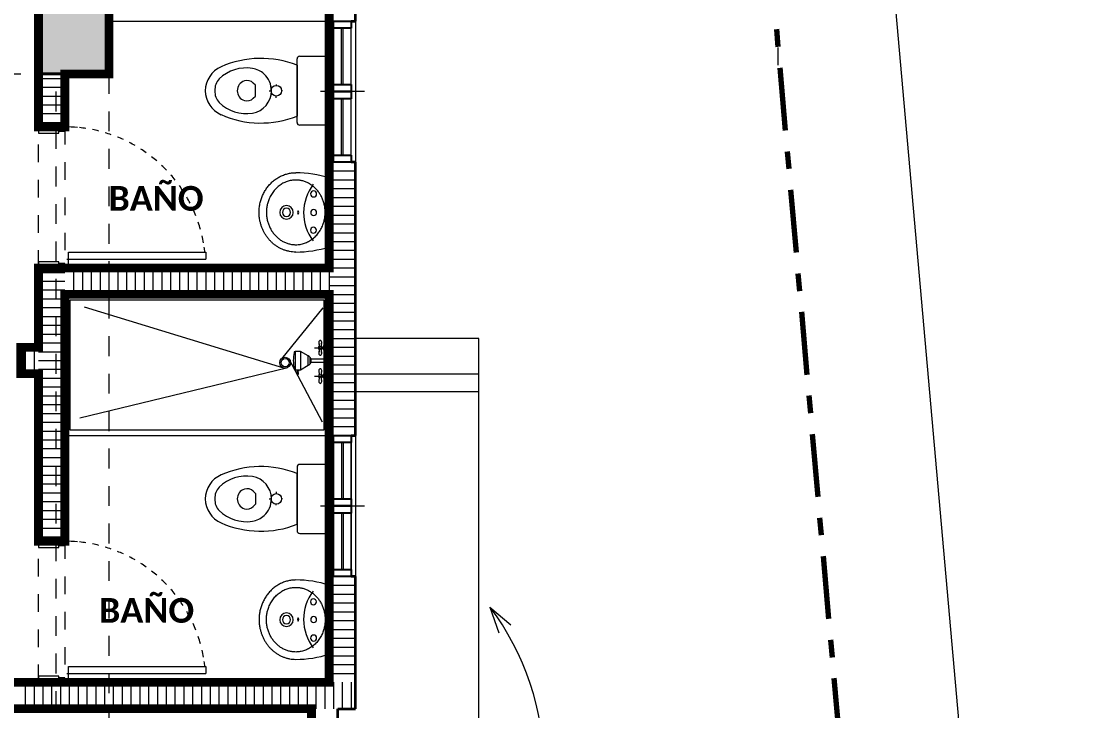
# Model space of a CAD drawing. Header units: metres. Extents: x -144 to 1000, y -717 to 29.
# Drawn here: x 659.56 to 665.53, y -564.03 to -560.11 of the extents above; entities that cross this region are included whole.
import ezdxf

# ---------------------------------------------------------------- set-up
doc = ezdxf.new("R2010")
doc.units = ezdxf.units.M
for name, pattern in [('Basculante', [0.11625, 0.075, -0.04125]), ('basculante modificado', [0.18, 0.1125, -0.0675]), ('Dash Dot 3_16_', [0.595313, 0.357187, -0.119063, 0, -0.119063]), ('Trazo', [0.45, 0.225, -0.225])]:
    doc.linetypes.add(name, pattern=pattern)
doc.layers.get('0').update_dxf_attribs({"color": 1})
doc.layers.add('00-MEDICION', color=30, linetype='Continuous')
for name, color, linetype, lineweight in [('A-ANNO-DIMS', 1, 'Continuous', 9), ('A-DETL', 1, 'Continuous', 9), ('A-DETL-GENF', 1, 'Continuous', 9), ('A-DOOR', 1, 'Continuous', 9), ('A-DOOR-FRAM', 1, 'Continuous', 9), ('A-DOOR-HDLN', 1, 'Trazo', 20), ('A-GLAZ', 1, 'Continuous', 9), ('A-WALL', 4, 'Continuous', 9), ('G-ANNO-TEXT', 2, 'Continuous', 9), ('P-SANR-FIXT', 1, 'Continuous', 9), ('S-COLS', 7, 'Continuous', 9)]:
    doc.layers.add(name, color=color, linetype=linetype, lineweight=lineweight)
doc.layers.add('A-WALL-PATT', color=7, linetype='Continuous', lineweight=35, true_color=0x9c9c9c)
doc.styles.add('Calibri_B', font='calibrib.ttf', dxfattribs={"height": 0.165})

# ---------------------------------------------------------------- blocks, each defined once
blk = doc.blocks.new('A')
at = {"layer": 'S-COLS', "true_color": 0x5b5b5b}
h = blk.add_hatch(color=251, dxfattribs=at)
h.paths.add_polyline_path([(659.0008, -507.3486), (659.0008, -506.4486), (658.5008, -506.4486), (658.5008, -507.3486), (658.91, -507.3486)])
h.paths.add_polyline_path([(640.762, -507.3486), (641.201, -507.3486), (641.201, -506.4486), (640.701, -506.4486), (640.701, -507.3486), (640.7571, -507.3486)])
h.paths.add_polyline_path([(648.401, -507.3485), (648.901, -507.3485), (648.901, -506.4485), (648.401, -506.4485), (648.401, -507.2508)])
h.paths.add_polyline_path([(648.401, -499.6485), (648.901, -499.6485), (648.901, -498.7485), (648.401, -498.7485), (648.401, -499.4985)])
h.paths.add_polyline_path([(644.6008, -499.6485), (646.601, -499.6485), (646.6006, -499.1486), (644.9008, -499.1486), (644.9008, -496.9986), (646.6011, -496.9986), (646.6006, -496.4986), (644.6008, -496.4986), (644.6008, -499.5013)])
h.paths.add_polyline_path([(641.201, -499.6485), (641.201, -498.9486), (640.701, -498.9486), (640.701, -499.6485), (640.9884, -499.6485)])
h.paths.add_polyline_path([(655.2011, -499.6485), (655.2011, -496.4985), (654.7011, -496.4985), (654.7011, -499.6485), (655.112, -499.6485)])
h.paths.add_polyline_path([(659.0011, -499.6485), (659.0011, -498.9486), (658.6011, -498.9486), (658.6011, -499.6485)])
h.paths.add_polyline_path([(648.4011, -497.3986), (648.9011, -497.3986), (648.9011, -496.4986), (648.4011, -496.4986), (648.4011, -496.5279)])
h.paths.add_polyline_path([(641.2008, -497.1986), (641.2008, -496.4975), (640.7008, -496.4986), (640.7008, -497.1986), (640.9884, -497.1986)])
h.paths.add_polyline_path([(659.0011, -497.1986), (659.0011, -496.4975), (658.6011, -496.4975), (658.6011, -497.1986), (658.8767, -497.1986)])
h.paths.add_polyline_path([(658.501, -488.4986), (659.001, -488.4986), (659.001, -487.5986), (658.501, -487.5986), (658.501, -487.7238)])
h.paths.add_polyline_path([(648.476, -488.4986), (648.901, -488.4986), (648.901, -487.5986), (648.401, -487.5986), (648.401, -488.4986)])
h.paths.add_polyline_path([(641.801, -487.8986), (641.801, -487.3986), (640.901, -487.3986), (640.901, -487.8986), (641.6261, -487.8986)])
at = {"layer": 'A-ANNO-DIMS', "color": 5, "true_color": 0x0000ff}
blk.add_line((662.0778, -483.6228), (664.4782, -510.6966), dxfattribs=at)
at = {"layer": 'A-DETL', "color": 7, "linetype": 'Dash Dot 3_16_', "lineweight": 70}
blk.add_line((661.3961, -483.6833), (663.7965, -510.7571), dxfattribs=at)
at = {"layer": 'A-DETL', "color": 253, "true_color": 0xb6b6b6}
blk.add_line((662.7983, -499.4985), (662.7983, -499.5985), dxfattribs=at)
at = {"layer": 'A-DETL', "color": 7, "linetype": 'basculante modificado'}
for p, q in [((655.201, -499.6485), (658.6011, -499.6485)), ((658.7008, -506.4485), (658.7008, -499.6485)), ((659.0008, -499.6485), (659.0008, -506.4485))]:
    blk.add_line(p, q, dxfattribs=at)
at = {"layer": 'A-DETL-GENF', "lineweight": 25}
for p, q in [((660.276, -499.3886), (660.276, -499.3486)), ((660.276, -499.3486), (660.376, -499.3486)), ((660.376, -499.3486), (660.376, -499.3886)), ((660.376, -499.3886), (660.276, -499.3886)), ((660.276, -499.7486), (660.276, -499.7086)), ((660.276, -499.7086), (660.376, -499.7086)), ((660.376, -499.7086), (660.376, -499.7486)), ((660.376, -499.7486), (660.276, -499.7486)), ((660.276, -499.7886), (660.276, -499.7486)), ((660.276, -499.7486), (660.376, -499.7486)), ((660.376, -499.7486), (660.376, -499.7886)), ((660.376, -499.7886), (660.276, -499.7886)), ((660.276, -500.1486), (660.276, -500.1086)), ((660.276, -500.1086), (660.376, -500.1086)), ((660.376, -500.1086), (660.376, -500.1486)), ((660.376, -500.1486), (660.276, -500.1486)), ((660.276, -501.6986), (660.376, -501.6986)), ((660.276, -501.7386), (660.276, -501.6986)), ((660.376, -501.7386), (660.276, -501.7386)), ((660.376, -501.6986), (660.376, -501.7386)), ((660.276, -502.0586), (660.376, -502.0586)), ((660.276, -502.0986), (660.276, -502.0586)), ((660.276, -502.0986), (660.376, -502.0986)), ((660.276, -502.1386), (660.276, -502.0986)), ((660.376, -502.0986), (660.276, -502.0986)), ((660.376, -502.0586), (660.376, -502.0986)), ((660.376, -502.0986), (660.376, -502.1386)), ((660.376, -502.1386), (660.276, -502.1386)), ((660.276, -502.4586), (660.376, -502.4586)), ((660.276, -502.4986), (660.276, -502.4586)), ((660.376, -502.4586), (660.376, -502.4986)), ((660.376, -502.4986), (660.276, -502.4986))]:
    blk.add_line(p, q, dxfattribs=at)
at = {"layer": 'A-DETL-GENF'}
for p, q in [((660.276, -499.7086), (660.276, -499.3886)), ((660.321, -499.7086), (660.321, -499.3886)), ((660.331, -499.7086), (660.331, -499.3886)), ((660.376, -499.7086), (660.376, -499.3886)), ((660.276, -500.1086), (660.276, -499.7886)), ((660.321, -500.1086), (660.321, -499.7886)), ((660.331, -500.1086), (660.331, -499.7886)), ((660.376, -500.1086), (660.376, -499.7886)), ((660.276, -501.7386), (660.276, -502.0586)), ((660.321, -501.7386), (660.321, -502.0586)), ((660.331, -501.7386), (660.331, -502.0586)), ((660.376, -501.7386), (660.376, -502.0586)), ((660.276, -502.1386), (660.276, -502.4586)), ((660.321, -502.1386), (660.321, -502.4586)), ((660.331, -502.1386), (660.331, -502.4586)), ((660.376, -502.1386), (660.376, -502.4586))]:
    blk.add_line(p, q, dxfattribs=at)
at = {"layer": 'A-DETL-GENF', "linetype": 'Basculante'}
for p, q in [((658.601, -500.7486), (658.601, -499.9486)), ((658.601, -499.9486), (658.751, -499.9486)), ((658.751, -499.9486), (658.751, -500.7486)), ((658.751, -500.7486), (658.601, -500.7486)), ((658.601, -503.0986), (658.601, -502.2986)), ((658.601, -502.2986), (658.751, -502.2986)), ((658.751, -502.2986), (658.751, -503.0986)), ((658.751, -503.0986), (658.601, -503.0986))]:
    blk.add_line(p, q, dxfattribs=at)
at = {"layer": 'A-DOOR', "lineweight": 15}
for p, q in [((658.771, -500.6586), (659.551, -500.6586)), ((658.771, -500.7336), (658.771, -500.6586)), ((659.551, -500.6586), (659.551, -500.6986)), ((658.761, -500.6986), (659.551, -500.6986)), ((658.761, -500.7336), (658.771, -500.7336)), ((658.761, -500.7486), (658.761, -500.7336)), ((658.761, -503.0486), (659.551, -503.0486)), ((658.771, -503.0086), (659.551, -503.0086)), ((658.771, -503.0836), (658.771, -503.0086)), ((659.551, -503.0086), (659.551, -503.0486)), ((658.761, -503.0836), (658.771, -503.0836)), ((658.761, -503.0986), (658.761, -503.0836))]:
    blk.add_line(p, q, dxfattribs=at)
at = {"layer": 'A-DOOR'}
for p, q in [((658.751, -500.7486), (658.601, -500.7486)), ((658.751, -503.0986), (658.601, -503.0986))]:
    blk.add_line(p, q, dxfattribs=at)
for centre, start, end in [((658.751, -500.7486), 84.86021, 90), ((658.751, -500.7486), 81.40092, 84.05706), ((658.751, -500.7486), 76.09186, 78.74617), ((658.751, -500.7486), 70.78086, 73.43707), ((658.751, -500.7486), 65.46046, 68.1223), ((658.751, -500.7486), 60.12331, 62.79443), ((658.751, -500.7486), 54.7622, 57.44619), ((658.751, -500.7486), 49.37018, 52.07048), ((658.751, -500.7486), 43.94059, 46.66048), ((658.751, -500.7486), 38.46716, 41.20973), ((658.751, -500.7486), 32.94407, 35.71217), ((658.751, -500.7486), 27.36602, 30.16222), ((658.751, -500.7486), 21.72829, 24.55488), ((658.751, -500.7486), 15.83157, 18.88574), ((658.751, -500.7486), 10.25822, 13.15108), ((658.751, -500.7486), 10.25822, 13.15108), ((658.751, -500.7486), 6.45945, 8.44999), ((658.751, -503.0986), 84.86021, 90), ((658.751, -503.0986), 81.40092, 84.05706), ((658.751, -503.0986), 76.09186, 78.74617), ((658.751, -503.0986), 70.78086, 73.43707), ((658.751, -503.0986), 65.46046, 68.1223), ((658.751, -503.0986), 60.12331, 62.79443), ((658.751, -503.0986), 54.7622, 57.44619), ((658.751, -503.0986), 49.37018, 52.07048), ((658.751, -503.0986), 43.94059, 46.66048), ((658.751, -503.0986), 38.46716, 41.20973), ((658.751, -503.0986), 32.94407, 35.71217), ((658.751, -503.0986), 27.36602, 30.16222), ((658.751, -503.0986), 21.72829, 24.55488), ((658.751, -503.0986), 15.83157, 18.88574), ((658.751, -503.0986), 10.25822, 13.15108), ((658.751, -503.0986), 10.25822, 13.15108), ((658.751, -503.0986), 6.45945, 8.44999)]:
    blk.add_arc(centre, 0.8, start, end, dxfattribs=at)
at = {"layer": 'A-DOOR-FRAM'}
for p, q in [((658.601, -499.9486), (658.601, -499.9836)), ((658.751, -499.9736), (658.751, -499.9486)), ((658.601, -499.9836), (658.716, -499.9836)), ((658.716, -499.9836), (658.716, -499.9736)), ((658.716, -499.9736), (658.751, -499.9736)), ((658.601, -500.7136), (658.601, -500.7486)), ((658.716, -500.7136), (658.601, -500.7136)), ((658.716, -500.7236), (658.716, -500.7136)), ((658.751, -500.7236), (658.716, -500.7236)), ((658.751, -500.7486), (658.751, -500.7236)), ((658.601, -502.2986), (658.601, -502.3336)), ((658.601, -502.3336), (658.716, -502.3336)), ((658.716, -502.3336), (658.716, -502.3236)), ((658.716, -502.3236), (658.751, -502.3236)), ((658.751, -502.3236), (658.751, -502.2986)), ((658.601, -503.0636), (658.601, -503.0986)), ((658.716, -503.0636), (658.601, -503.0636)), ((658.716, -503.0736), (658.716, -503.0636)), ((658.751, -503.0736), (658.716, -503.0736)), ((658.751, -503.0986), (658.751, -503.0736))]:
    blk.add_line(p, q, dxfattribs=at)
at = {"layer": 'A-DOOR-HDLN'}
for p, q in [((658.601, -499.9486), (658.751, -499.9486)), ((658.601, -502.2986), (658.751, -502.2986))]:
    blk.add_line(p, q, dxfattribs=at)
at = {"layer": 'A-GLAZ'}
for p, q in [((660.276, -499.3486), (660.376, -499.3486)), ((660.276, -499.3486), (660.276, -499.7486)), ((660.376, -499.7486), (660.376, -499.3486)), ((660.451, -499.7486), (660.201, -499.7486)), ((660.276, -499.7486), (660.376, -499.7486)), ((660.276, -499.7486), (660.376, -499.7486)), ((660.276, -499.7486), (660.276, -500.1486)), ((660.376, -500.1486), (660.376, -499.7486)), ((660.276, -500.1486), (660.376, -500.1486)), ((660.376, -501.6986), (660.276, -501.6986)), ((660.276, -501.6986), (660.276, -502.0986)), ((660.376, -502.0986), (660.376, -501.6986)), ((660.201, -502.0986), (660.451, -502.0986)), ((660.376, -502.0986), (660.276, -502.0986)), ((660.276, -502.0986), (660.276, -502.4986)), ((660.376, -502.0986), (660.276, -502.0986)), ((660.376, -502.4986), (660.376, -502.0986)), ((660.376, -502.4986), (660.276, -502.4986))]:
    blk.add_line(p, q, dxfattribs=at)
at = {"layer": 'A-WALL', "lineweight": 35}
for p, q in [((660.401, -499.3486), (660.401, -498.3986)), ((660.251, -498.5486), (660.251, -499.3486)), ((660.251, -499.3486), (660.276, -499.3486)), ((660.376, -499.3486), (660.401, -499.3486)), ((658.601, -499.6485), (658.601, -499.9486)), ((658.751, -499.6485), (658.601, -499.6485)), ((658.751, -499.9486), (658.751, -499.6485)), ((658.601, -499.9486), (658.751, -499.9486)), ((660.251, -500.1486), (660.251, -500.7486)), ((660.276, -500.1486), (660.251, -500.1486)), ((660.401, -500.1486), (660.376, -500.1486)), ((660.401, -501.6986), (660.401, -500.1486)), ((660.251, -500.7486), (658.601, -500.7486)), ((658.601, -500.7486), (658.601, -501.1985)), ((658.751, -500.8986), (660.251, -500.8986)), ((658.751, -502.2986), (658.751, -500.8986)), ((660.251, -500.8986), (660.251, -501.6986)), ((658.601, -501.1985), (658.501, -501.1985)), ((658.501, -501.3485), (658.601, -501.3485)), ((658.601, -501.3485), (658.601, -502.2986)), ((660.251, -501.6986), (660.276, -501.6986)), ((660.376, -501.6986), (660.401, -501.6986)), ((658.601, -502.2986), (658.751, -502.2986)), ((660.251, -502.4986), (660.251, -503.0986)), ((660.276, -502.4986), (660.251, -502.4986)), ((660.401, -502.4986), (660.376, -502.4986)), ((660.401, -503.2486), (660.401, -502.4986)), ((660.251, -503.0986), (658.051, -503.0986)), ((658.051, -503.2486), (660.151, -503.2486)), ((660.151, -503.2486), (660.151, -503.3486)), ((660.301, -503.2486), (660.401, -503.2486)), ((660.301, -503.3486), (660.301, -503.2486))]:
    blk.add_line(p, q, dxfattribs=at)
at = {"layer": 'A-WALL'}
for p, q in [((660.251, -500.1486), (660.251, -499.3486)), ((660.401, -499.3486), (660.401, -500.1486)), ((661.1012, -501.1485), (660.401, -501.1485)), ((660.401, -501.1485), (660.401, -501.4485)), ((661.1012, -501.4485), (661.1012, -501.1485)), ((660.401, -501.3485), (661.1012, -501.3485)), ((661.1012, -507.3486), (661.1012, -501.3485)), ((660.401, -501.4485), (661.1012, -501.4485)), ((660.251, -502.4986), (660.251, -501.6986)), ((660.401, -501.6986), (660.401, -502.4986))]:
    blk.add_line(p, q, dxfattribs=at)
at = {"layer": 'A-WALL-PATT', "color": 8, "lineweight": 5, "true_color": 0x727272}
for p, q in [((658.601, -499.6736), (658.751, -499.6736)), ((658.601, -499.7236), (658.751, -499.7236)), ((658.601, -499.7736), (658.751, -499.7736)), ((658.601, -499.8236), (658.751, -499.8236)), ((658.601, -499.8736), (658.751, -499.8736)), ((658.601, -499.9236), (658.751, -499.9236)), ((660.251, -500.1486), (660.401, -500.1486)), ((660.251, -500.1986), (660.401, -500.1986)), ((660.251, -500.2486), (660.401, -500.2486)), ((660.251, -500.2986), (660.401, -500.2986)), ((660.251, -500.3486), (660.401, -500.3486)), ((660.251, -500.3986), (660.401, -500.3986)), ((660.251, -500.4486), (660.401, -500.4486)), ((660.251, -500.4986), (660.401, -500.4986)), ((660.251, -500.5486), (660.401, -500.5486)), ((660.251, -500.5986), (660.401, -500.5986)), ((660.251, -500.6486), (660.401, -500.6486)), ((660.251, -500.6986), (660.401, -500.6986)), ((658.601, -500.7736), (658.751, -500.7736)), ((658.8006, -500.7486), (658.8006, -500.8986)), ((658.8506, -500.7486), (658.8506, -500.8986)), ((658.9006, -500.7486), (658.9006, -500.8986)), ((658.9506, -500.7486), (658.9506, -500.8986)), ((659.0006, -500.7486), (659.0006, -500.8986)), ((659.0506, -500.7486), (659.0506, -500.8986)), ((659.1006, -500.7486), (659.1006, -500.8986)), ((659.1506, -500.7486), (659.1506, -500.8986)), ((659.2006, -500.7486), (659.2006, -500.8986)), ((659.2506, -500.7486), (659.2506, -500.8986)), ((659.3006, -500.7486), (659.3006, -500.8986)), ((659.3506, -500.7486), (659.3506, -500.8986)), ((659.4006, -500.7486), (659.4006, -500.8986)), ((659.4506, -500.7486), (659.4506, -500.8986)), ((659.5006, -500.7486), (659.5006, -500.8986)), ((659.5506, -500.7486), (659.5506, -500.8986)), ((659.6006, -500.7486), (659.6006, -500.8986)), ((659.6506, -500.7486), (659.6506, -500.8986)), ((659.7006, -500.7486), (659.7006, -500.8986)), ((659.7506, -500.7486), (659.7506, -500.8986)), ((659.8006, -500.7486), (659.8006, -500.8986)), ((659.8506, -500.7486), (659.8506, -500.8986)), ((659.9006, -500.7486), (659.9006, -500.8986)), ((659.9506, -500.7486), (659.9506, -500.8986)), ((660.0006, -500.7486), (660.0006, -500.8986)), ((660.0506, -500.7486), (660.0506, -500.8986)), ((660.1006, -500.7486), (660.1006, -500.8986)), ((660.1506, -500.7486), (660.1506, -500.8986)), ((660.2006, -500.7486), (660.2006, -500.8986)), ((660.2506, -500.7486), (660.2506, -500.8986)), ((660.251, -500.7486), (660.401, -500.7486)), ((658.601, -500.8236), (658.751, -500.8236)), ((660.251, -500.7986), (660.401, -500.7986)), ((660.251, -500.8486), (660.401, -500.8486)), ((658.601, -500.8736), (658.751, -500.8736)), ((660.251, -500.8986), (660.401, -500.8986)), ((658.601, -500.9236), (658.751, -500.9236)), ((658.601, -500.9736), (658.751, -500.9736)), ((660.251, -500.9486), (660.401, -500.9486)), ((658.601, -501.0236), (658.751, -501.0236)), ((660.251, -500.9986), (660.401, -500.9986)), ((658.601, -501.0736), (658.751, -501.0736)), ((660.251, -501.0486), (660.401, -501.0486)), ((658.601, -501.1236), (658.751, -501.1236)), ((660.251, -501.0986), (660.401, -501.0986)), ((660.251, -501.1486), (660.401, -501.1486)), ((658.5256, -501.1985), (658.5256, -501.3485)), ((658.5756, -501.1985), (658.5756, -501.3485)), ((658.601, -501.1736), (658.751, -501.1736)), ((660.251, -501.1986), (660.401, -501.1986)), ((658.601, -501.2236), (658.751, -501.2236)), ((660.251, -501.2486), (660.401, -501.2486)), ((658.601, -501.2736), (658.751, -501.2736)), ((658.601, -501.3236), (658.751, -501.3236)), ((660.251, -501.2986), (660.401, -501.2986)), ((658.601, -501.3736), (658.751, -501.3736)), ((660.251, -501.3486), (660.401, -501.3486)), ((658.601, -501.4236), (658.751, -501.4236)), ((660.251, -501.3986), (660.401, -501.3986)), ((660.251, -501.4486), (660.401, -501.4486)), ((658.601, -501.4736), (658.751, -501.4736)), ((660.251, -501.4986), (660.401, -501.4986)), ((658.601, -501.5236), (658.751, -501.5236)), ((660.251, -501.5486), (660.401, -501.5486)), ((658.601, -501.5736), (658.751, -501.5736)), ((658.601, -501.6236), (658.751, -501.6236)), ((660.251, -501.5986), (660.401, -501.5986)), ((658.601, -501.6736), (658.751, -501.6736)), ((660.251, -501.6486), (660.401, -501.6486)), ((658.601, -501.7236), (658.751, -501.7236)), ((658.601, -501.7736), (658.751, -501.7736)), ((658.601, -501.8236), (658.751, -501.8236)), ((658.601, -501.8736), (658.751, -501.8736)), ((658.601, -501.9236), (658.751, -501.9236)), ((658.601, -501.9736), (658.751, -501.9736)), ((658.601, -502.0236), (658.751, -502.0236)), ((658.601, -502.0736), (658.751, -502.0736)), ((658.601, -502.1236), (658.751, -502.1236)), ((658.601, -502.1736), (658.751, -502.1736)), ((658.601, -502.2236), (658.751, -502.2236)), ((658.601, -502.2736), (658.751, -502.2736)), ((660.251, -502.4986), (660.401, -502.4986)), ((660.251, -502.5486), (660.401, -502.5486)), ((660.251, -502.5986), (660.401, -502.5986)), ((660.251, -502.6486), (660.401, -502.6486)), ((660.251, -502.6986), (660.401, -502.6986)), ((660.251, -502.7486), (660.401, -502.7486)), ((660.251, -502.7986), (660.401, -502.7986)), ((660.251, -502.8486), (660.401, -502.8486)), ((660.251, -502.8986), (660.401, -502.8986)), ((660.251, -502.9486), (660.401, -502.9486)), ((660.251, -502.9986), (660.401, -502.9986)), ((660.251, -503.0486), (660.401, -503.0486)), ((658.5256, -503.0986), (658.5256, -503.2486)), ((658.5756, -503.0986), (658.5756, -503.2486)), ((658.6256, -503.0986), (658.6256, -503.2486)), ((658.6756, -503.0986), (658.6756, -503.2486)), ((658.7256, -503.0986), (658.7256, -503.2486)), ((658.7756, -503.0986), (658.7756, -503.2486)), ((658.8256, -503.0986), (658.8256, -503.2486)), ((658.8756, -503.0986), (658.8756, -503.2486)), ((658.9256, -503.0986), (658.9256, -503.2486)), ((658.9756, -503.0986), (658.9756, -503.2486)), ((659.0256, -503.0986), (659.0256, -503.2486)), ((659.0756, -503.0986), (659.0756, -503.2486)), ((659.1256, -503.0986), (659.1256, -503.2486)), ((659.1756, -503.0986), (659.1756, -503.2486)), ((659.2256, -503.0986), (659.2256, -503.2486)), ((659.2756, -503.0986), (659.2756, -503.2486)), ((659.3256, -503.0986), (659.3256, -503.2486)), ((659.3756, -503.0986), (659.3756, -503.2486)), ((659.4256, -503.0986), (659.4256, -503.2486)), ((659.4756, -503.0986), (659.4756, -503.2486)), ((659.5256, -503.0986), (659.5256, -503.2486)), ((659.5756, -503.0986), (659.5756, -503.2486)), ((659.6256, -503.0986), (659.6256, -503.2486)), ((659.6756, -503.0986), (659.6756, -503.2486)), ((659.7256, -503.0986), (659.7256, -503.2486)), ((659.7756, -503.0986), (659.7756, -503.2486)), ((659.8256, -503.0986), (659.8256, -503.2486)), ((659.8756, -503.0986), (659.8756, -503.2486)), ((659.9256, -503.0986), (659.9256, -503.2486)), ((659.9756, -503.0986), (659.9756, -503.2486)), ((660.0256, -503.0986), (660.0256, -503.2486)), ((660.0756, -503.0986), (660.0756, -503.2486)), ((660.1256, -503.0986), (660.1256, -503.2486)), ((660.1756, -503.0986), (660.1756, -503.2486)), ((660.2256, -503.0986), (660.2256, -503.2486)), ((660.2756, -503.0986), (660.2756, -503.2486)), ((660.3256, -503.0986), (660.3256, -503.2486)), ((660.3756, -503.0986), (660.3756, -503.2486))]:
    blk.add_line(p, q, dxfattribs=at)
at = {"layer": 'G-ANNO-TEXT'}
for q in [(661.2811, -502.7734), (661.2147, -502.8186)]:
    blk.add_line((661.1634, -502.672), q, dxfattribs=at)
blk.add_arc((659.9524, -503.5881), 1.5185, 0, 37.10567, dxfattribs=at)
at = {"layer": 'P-SANR-FIXT'}
for p, q in [((659.0011, -499.3486), (660.251, -499.3486)), ((660.0687, -499.7435), (660.0687, -499.563)), ((660.0687, -499.5995), (660.0687, -499.8875)), ((660.0837, -499.548), (660.236, -499.548)), ((659.8328, -499.7127), (659.8204, -499.7004)), ((659.8328, -499.7743), (659.8328, -499.7127)), ((659.951, -499.7085), (659.951, -499.7135)), ((659.8204, -499.7866), (659.8328, -499.7743)), ((659.911, -499.7435), (659.921, -499.7435)), ((659.951, -499.7835), (659.951, -499.7735)), ((659.986, -499.7435), (659.981, -499.7435)), ((660.0687, -499.9239), (660.0687, -499.7435)), ((660.236, -499.9389), (660.0837, -499.9389)), ((658.781, -501.6686), (658.781, -500.9286)), ((658.781, -500.9286), (660.221, -500.9286)), ((658.8597, -500.9695), (659.9912, -501.3155)), ((660.2146, -500.9741), (659.9803, -501.2634)), ((660.221, -500.9286), (660.221, -501.6686)), ((660.1677, -501.2017), (660.251, -501.2017)), ((660.1927, -501.1941), (660.1949, -501.1941)), ((660.1927, -501.1972), (660.1927, -501.1941)), ((660.1927, -501.2094), (660.1927, -501.2063)), ((660.1949, -501.2094), (660.1927, -501.2094)), ((660.2101, -501.1973), (660.217, -501.1973)), ((660.2101, -501.2062), (660.217, -501.2062)), ((660.217, -501.1937), (660.217, -501.2097)), ((660.2273, -501.1855), (660.2273, -501.2179)), ((660.2289, -501.1839), (660.2421, -501.1812)), ((660.2421, -501.1812), (660.2421, -501.2223)), ((660.2437, -501.1796), (660.251, -501.1781)), ((660.214, -501.6241), (660.0233, -501.2655)), ((660.0571, -501.222), (660.0571, -501.326)), ((660.0875, -501.222), (660.0571, -501.222)), ((660.0875, -501.222), (660.0875, -501.326)), ((660.1326, -501.2473), (660.0875, -501.222)), ((660.1326, -501.3006), (660.1326, -501.2473)), ((660.1422, -501.2557), (660.146, -501.2637)), ((660.1422, -501.2922), (660.1422, -501.2557)), ((660.146, -501.2637), (660.146, -501.2834)), ((660.146, -501.2637), (660.2236, -501.2637)), ((660.2236, -501.2637), (660.243, -501.2637)), ((660.2421, -501.2223), (660.2289, -501.2195)), ((660.243, -501.2518), (660.251, -501.2518)), ((660.243, -501.2953), (660.243, -501.2518)), ((660.251, -501.2254), (660.2437, -501.2239)), ((658.835, -501.5996), (660.008, -501.3161)), ((660.0319, -501.2817), (660.0319, -501.2955)), ((660.0571, -501.326), (660.0875, -501.326)), ((660.0703, -501.3347), (660.0703, -501.326)), ((660.0762, -501.326), (660.0762, -501.3347)), ((660.0875, -501.326), (660.1326, -501.3006)), ((660.146, -501.2842), (660.1422, -501.2922)), ((660.146, -501.2834), (660.2236, -501.2834)), ((660.2236, -501.2834), (660.243, -501.2834)), ((660.251, -501.2953), (660.243, -501.2953)), ((660.0762, -501.3347), (660.0703, -501.3347)), ((660.0703, -501.3417), (660.0703, -501.3505)), ((660.0762, -501.3417), (660.0703, -501.3417)), ((660.0703, -501.3505), (660.0762, -501.3505)), ((660.0719, -501.3417), (660.0719, -501.3347)), ((660.0746, -501.3417), (660.0746, -501.3347)), ((660.0762, -501.3505), (660.0762, -501.3417)), ((660.1677, -501.3617), (660.251, -501.3617)), ((660.1927, -501.3541), (660.1927, -501.3572)), ((660.1949, -501.3541), (660.1927, -501.3541)), ((660.1927, -501.3663), (660.1927, -501.3694)), ((660.1927, -501.3694), (660.1949, -501.3694)), ((660.2101, -501.3573), (660.217, -501.3573)), ((660.2101, -501.3662), (660.217, -501.3662)), ((660.217, -501.3697), (660.217, -501.3537)), ((660.2273, -501.3779), (660.2273, -501.3455)), ((660.2421, -501.3412), (660.2289, -501.3439)), ((660.2289, -501.3795), (660.2421, -501.3823)), ((660.2421, -501.3823), (660.2421, -501.3412)), ((660.251, -501.3381), (660.2437, -501.3396)), ((660.2437, -501.3839), (660.251, -501.3854)), ((660.221, -501.6686), (658.781, -501.6686)), ((658.751, -501.6986), (660.251, -501.6986)), ((660.236, -501.8631), (660.0837, -501.8631)), ((660.0687, -501.8781), (660.0687, -502.0586)), ((660.0687, -502.2025), (660.0687, -501.9146)), ((659.8204, -502.0154), (659.8328, -502.0278)), ((659.8328, -502.0278), (659.8328, -502.0893)), ((659.951, -502.0185), (659.951, -502.0285)), ((659.8328, -502.0893), (659.8204, -502.1017)), ((659.911, -502.0586), (659.921, -502.0586)), ((659.951, -502.0935), (659.951, -502.0885)), ((659.986, -502.0586), (659.981, -502.0586)), ((660.0687, -502.0586), (660.0687, -502.239)), ((660.0837, -502.254), (660.236, -502.254))]:
    blk.add_line(p, q, dxfattribs=at)
for centre, radius in [((659.951, -499.7435), 0.03), ((660.2005, -501.2017), 0.00903), ((660.0008, -501.2863), 0.0307), ((660.0008, -501.2863), 0.0231), ((660.2005, -501.3617), 0.00903), ((659.951, -502.0586), 0.03)]:
    blk.add_circle(centre, radius, dxfattribs=at)
for centre, radius, start, end in [((659.8628, -500.1185), 0.5584, 68.35911, 113.79689), ((660.0837, -499.563), 0.015, 90, 180), ((660.236, -499.563), 0.015, 0, 90), ((659.698, -499.7449), 0.15, 113.79689, 179.46886), ((659.7806, -499.834), 0.2199, 80.90608, 134.39736), ((659.7951, -499.7435), 0.1282, 47.55472, 80.90608), ((659.7951, -499.7435), 0.1282, 359.99847, 47.55472), ((659.6839, -499.7352), 0.0816, 134.39736, 185.83548), ((659.7875, -499.7435), 0.0581, 107.18295, 252.81354), ((659.7851, -499.7357), 0.05, 45, 107.18295), ((659.698, -499.7421), 0.15, 180.53114, 246.20311), ((659.6839, -499.7518), 0.0816, 174.16452, 225.60264), ((659.7951, -499.7435), 0.1282, 279.09392, 0.00153), ((659.7806, -499.653), 0.2199, 225.60264, 279.09392), ((659.7851, -499.7512), 0.05, 252.81354, 315), ((659.8628, -499.3684), 0.5584, 246.20311, 291.64089), ((660.0837, -499.9239), 0.015, 180, 270), ((660.236, -499.9239), 0.015, 270, 0), ((660.0614, -500.8227), 0.6142, 72.01714, 89.98286), ((660.3726, -500.4351), 0.2666, 142.67697, 216.91211), ((660.1626, -500.3292), 0.017, 90, 270), ((660.1626, -500.3292), 0.017, 270, 90), ((660.0087, -500.4336), 0.0386, 90, 270), ((660.0087, -500.4336), 0.0235, 90, 270), ((660.0087, -500.4336), 0.0386, 270, 90), ((660.0087, -500.4336), 0.0235, 270, 90), ((660.163, -500.4343), 0.0168, 0, 180), ((660.163, -500.4343), 0.0168, 180, 0), ((660.1616, -500.5348), 0.017, 90, 270), ((660.1616, -500.5348), 0.017, 270, 90), ((660.0614, -500.0444), 0.6142, 270.01714, 287.98286), ((660.2041, -501.1721), 0.0127, 131.27868, 220.61253), ((660.1805, -501.1877), 0.0158, 336.22841, 27.67345), ((660.1805, -501.2158), 0.0158, 332.32655, 23.77159), ((660.2005, -501.1662), 0.00597, 37.48685, 142.51315), ((660.2179, -501.1872), 0.0133, 149.24075, 223.13523), ((660.2179, -501.2163), 0.0133, 136.86477, 210.75925), ((660.1968, -501.1721), 0.0127, 319.38747, 48.72132), ((660.2101, -501.1949), 0.0024, 215.30346, 270), ((660.2101, -501.2086), 0.0024, 90, 144.69654), ((660.2186, -501.1937), 0.0016, 90, 180), ((660.2186, -501.2097), 0.0016, 180, 270), ((660.2183, -501.1828), 0.00934, 271.44207, 342.97405), ((660.2183, -501.2207), 0.00934, 17.02595, 88.55793), ((660.2289, -501.1855), 0.0016, 90, 180), ((660.2437, -501.1812), 0.0016, 90, 180), ((660.3186, -501.274), 0.2711, 170.14578, 189.85422), ((660.0571, -501.2276), 0.0056, 90, 180), ((660.1278, -501.2626), 0.016, 25.3085, 72.5748), ((660.2041, -501.2314), 0.0127, 139.38747, 228.72132), ((660.2005, -501.2373), 0.00597, 217.48685, 322.51315), ((660.1968, -501.2314), 0.0127, 311.27868, 40.61253), ((660.2173, -501.2736), 0.0116, 302.37202, 57.62798), ((660.2289, -501.2179), 0.0016, 180, 270), ((660.2437, -501.2223), 0.0016, 180, 270), ((660.0571, -501.3204), 0.0056, 180, 270), ((660.1278, -501.2853), 0.016, 287.4252, 334.6915), ((660.2041, -501.3321), 0.0127, 131.27868, 220.61253), ((660.2005, -501.3262), 0.00597, 37.48685, 142.51315), ((660.1968, -501.3321), 0.0127, 319.38747, 48.72132), ((660.2041, -501.3914), 0.0127, 139.38747, 228.72132), ((660.1805, -501.3477), 0.0158, 336.22841, 27.67345), ((660.1805, -501.3758), 0.0158, 332.32655, 23.77159), ((660.2179, -501.3472), 0.0133, 149.24075, 223.13523), ((660.2179, -501.3763), 0.0133, 136.86477, 210.75925), ((660.1968, -501.3914), 0.0127, 311.27868, 40.61253), ((660.2101, -501.3549), 0.0024, 215.30346, 270), ((660.2101, -501.3686), 0.0024, 90, 144.69654), ((660.2186, -501.3537), 0.0016, 90, 180), ((660.2186, -501.3697), 0.0016, 180, 270), ((660.2183, -501.3428), 0.00934, 271.44207, 342.97405), ((660.2183, -501.3807), 0.00934, 17.02595, 88.55793), ((660.2289, -501.3455), 0.0016, 90, 180), ((660.2289, -501.3779), 0.0016, 180, 270), ((660.2437, -501.3412), 0.0016, 90, 180), ((660.2437, -501.3823), 0.0016, 180, 270), ((660.2005, -501.3973), 0.00597, 217.48685, 322.51315), ((660.0837, -501.8781), 0.015, 90, 180), ((660.236, -501.8781), 0.015, 0, 90), ((659.698, -502.0599), 0.15, 113.79689, 179.46886), ((659.7806, -502.1491), 0.2199, 80.90608, 134.39736), ((659.8628, -502.4336), 0.5584, 68.35911, 113.79689), ((659.7951, -502.0585), 0.1282, 359.99847, 80.90608), ((659.6839, -502.0503), 0.0816, 134.39736, 185.83548), ((659.7875, -502.0586), 0.0581, 107.18646, 252.81705), ((659.7851, -502.0508), 0.05, 45, 107.18646), ((659.698, -502.0572), 0.15, 180.53114, 246.20311), ((659.6839, -502.0668), 0.0816, 174.16452, 225.60264), ((659.7851, -502.0663), 0.05, 252.81705, 315), ((659.7951, -502.0586), 0.1282, 312.44528, 0.00153), ((659.7806, -501.968), 0.2199, 225.60264, 279.09392), ((659.7951, -502.0586), 0.1282, 279.09392, 312.44528), ((659.8628, -501.6835), 0.5584, 246.20311, 291.64089), ((660.0837, -502.239), 0.015, 180, 270), ((660.236, -502.239), 0.015, 270, 0), ((660.0614, -503.1327), 0.6142, 72.01714, 89.98286), ((660.3726, -502.742), 0.2666, 143.08789, 217.32303), ((660.1616, -502.6423), 0.017, 90, 270), ((660.1616, -502.6423), 0.017, 270, 90), ((660.0087, -502.7436), 0.0386, 90, 270), ((660.0087, -502.7436), 0.0386, 270, 90), ((660.0087, -502.7436), 0.0235, 90, 270), ((660.0087, -502.7436), 0.0235, 270, 90), ((660.163, -502.7428), 0.0168, 0, 180), ((660.163, -502.7428), 0.0168, 180, 0), ((660.1626, -502.8479), 0.017, 90, 270), ((660.1626, -502.8479), 0.017, 270, 90), ((660.0614, -502.3544), 0.6142, 270.01714, 287.98286)]:
    blk.add_arc(centre, radius, start, end, dxfattribs=at)
for centre, major_axis in [((660.0749, -500.4341), (0, -0.00908)), ((660.0749, -500.4341), (0, 0.00908)), ((660.0749, -502.743), (0, -0.00908)), ((660.0749, -502.743), (0, 0.00908))]:
    blk.add_ellipse(centre, major_axis=major_axis, ratio=0.332108, start_param=3.141593, end_param=6.283185, dxfattribs=at)
for points, knots in [([(660.0616, -500.6586), (660.0555, -500.6585), (660.0435, -500.6579), (660.0258, -500.6555), (660.0086, -500.6515), (659.9915, -500.6457), (659.9749, -500.6385), (659.9592, -500.6299), (659.9441, -500.6197), (659.93, -500.6084), (659.9169, -500.5959), (659.9047, -500.5821), (659.8938, -500.5675), (659.8841, -500.5519), (659.8755, -500.5355), (659.8684, -500.5186), (659.8635, -500.5038), (659.8603, -500.4918), (659.858, -500.4818), (659.856, -500.4707), (659.8544, -500.4583), (659.8534, -500.4459), (659.8531, -500.4336), (659.8534, -500.4212), (659.8544, -500.4088), (659.856, -500.3964), (659.8582, -500.3843), (659.861, -500.3723), (659.8644, -500.3603), (659.8685, -500.3486), (659.8731, -500.3372), (659.8783, -500.3262), (659.8842, -500.3153), (659.8906, -500.3048), (659.8974, -500.2947), (659.9048, -500.2851), (659.9128, -500.2758), (659.9213, -500.267), (659.9301, -500.2588), (659.9394, -500.2511), (659.9491, -500.244), (659.9593, -500.2374), (659.9697, -500.2314), (659.9804, -500.2262), (659.9915, -500.2215), (660.0029, -500.2175), (660.0143, -500.2143), (660.0259, -500.2118), (660.0415, -500.2093), (660.0535, -500.2086), (660.0616, -500.2085)], [-1, -1, -1, -1, -0.973214, -0.946429, -0.919643, -0.892857, -0.866071, -0.839286, -0.8125, -0.785714, -0.758929, -0.732143, -0.705357, -0.678571, -0.651786, -0.625, -0.598214, -0.584821, -0.571429, -0.553571, -0.535714, -0.517857, -0.5, -0.482143, -0.464286, -0.446429, -0.428571, -0.410714, -0.392857, -0.375, -0.357143, -0.339286, -0.321429, -0.303571, -0.285714, -0.267857, -0.25, -0.232143, -0.214286, -0.196429, -0.178571, -0.160714, -0.142857, -0.125, -0.107143, -0.089286, -0.071429, -0.053571, -0.035714, 0, 0, 0, 0]), ([(660.0616, -500.2502), (660.053, -500.2502), (660.0404, -500.2513), (660.0241, -500.2547), (660.012, -500.2583), (660, -500.263), (659.9885, -500.2686), (659.9775, -500.2751), (659.9668, -500.2825), (659.9566, -500.2909), (659.9473, -500.2999), (659.9384, -500.3098), (659.9302, -500.3204), (659.9229, -500.3316), (659.9163, -500.3434), (659.9105, -500.3558), (659.9059, -500.3676), (659.9024, -500.3789), (659.8996, -500.3897), (659.8975, -500.4005), (659.896, -500.4114), (659.8951, -500.4224), (659.8948, -500.4336), (659.8951, -500.4447), (659.896, -500.4557), (659.8975, -500.4666), (659.8996, -500.4774), (659.9024, -500.4882), (659.9056, -500.4986), (659.9095, -500.5088), (659.9139, -500.5188), (659.9189, -500.5285), (659.9243, -500.5378), (659.9302, -500.5466), (659.9367, -500.5552), (659.9437, -500.5633), (659.951, -500.5709), (659.9587, -500.5779), (659.9668, -500.5845), (659.9753, -500.5906), (659.9841, -500.596), (659.9931, -500.6008), (660.0024, -500.6051), (660.012, -500.6087), (660.0217, -500.6117), (660.0314, -500.614), (660.0446, -500.6162), (660.0547, -500.6169), (660.0616, -500.6169)], [-1, -1, -1, -1, -0.951923, -0.927885, -0.903846, -0.879808, -0.855769, -0.831731, -0.807692, -0.783654, -0.759615, -0.735577, -0.711538, -0.6875, -0.663462, -0.639423, -0.615385, -0.596154, -0.576923, -0.557692, -0.538462, -0.519231, -0.5, -0.480769, -0.461538, -0.442308, -0.423077, -0.403846, -0.384615, -0.365385, -0.346154, -0.326923, -0.307692, -0.288462, -0.269231, -0.25, -0.230769, -0.211538, -0.192308, -0.173077, -0.153846, -0.134615, -0.115385, -0.096154, -0.076923, -0.057692, -0.038462, 0, 0, 0, 0]), ([(660.0616, -500.6169), (660.0701, -500.6169), (660.0827, -500.6158), (660.099, -500.6124), (660.1111, -500.6088), (660.1231, -500.6041), (660.1346, -500.5985), (660.1456, -500.592), (660.1563, -500.5846), (660.1665, -500.5762), (660.1759, -500.5672), (660.1847, -500.5573), (660.1929, -500.5467), (660.2002, -500.5355), (660.2068, -500.5237), (660.2126, -500.5113), (660.2172, -500.4995), (660.2207, -500.4882), (660.2235, -500.4774), (660.2256, -500.4666), (660.2271, -500.4557), (660.228, -500.4447), (660.2283, -500.4336), (660.228, -500.4224), (660.2271, -500.4114), (660.2256, -500.4005), (660.2235, -500.3897), (660.2207, -500.3789), (660.2175, -500.3685), (660.2136, -500.3583), (660.2092, -500.3483), (660.2042, -500.3386), (660.1988, -500.3293), (660.1929, -500.3205), (660.1864, -500.3119), (660.1794, -500.3038), (660.1721, -500.2962), (660.1644, -500.2892), (660.1563, -500.2826), (660.1478, -500.2765), (660.1391, -500.2711), (660.13, -500.2663), (660.1207, -500.262), (660.1111, -500.2584), (660.1015, -500.2554), (660.0917, -500.2531), (660.0785, -500.2509), (660.0684, -500.2502), (660.0616, -500.2502)], [-1, -1, -1, -1, -0.951923, -0.927885, -0.903846, -0.879808, -0.855769, -0.831731, -0.807692, -0.783654, -0.759615, -0.735577, -0.711538, -0.6875, -0.663462, -0.639423, -0.615385, -0.596154, -0.576923, -0.557692, -0.538462, -0.519231, -0.5, -0.480769, -0.461538, -0.442308, -0.423077, -0.403846, -0.384615, -0.365385, -0.346154, -0.326923, -0.307692, -0.288462, -0.269231, -0.25, -0.230769, -0.211538, -0.192308, -0.173077, -0.153846, -0.134615, -0.115385, -0.096154, -0.076923, -0.057692, -0.038462, 0, 0, 0, 0]), ([(660.0616, -502.5185), (660.0535, -502.5186), (660.0415, -502.5193), (660.0259, -502.5218), (660.0143, -502.5243), (660.0029, -502.5275), (659.9915, -502.5315), (659.9804, -502.5362), (659.9697, -502.5414), (659.9593, -502.5474), (659.9491, -502.554), (659.9394, -502.5611), (659.9301, -502.5688), (659.9213, -502.577), (659.9128, -502.5858), (659.9048, -502.5951), (659.8974, -502.6047), (659.8906, -502.6148), (659.8842, -502.6253), (659.8783, -502.6362), (659.8731, -502.6472), (659.8685, -502.6586), (659.8644, -502.6703), (659.861, -502.6823), (659.8582, -502.6943), (659.856, -502.7064), (659.8544, -502.7188), (659.8534, -502.7312), (659.8531, -502.7436), (659.8534, -502.7559), (659.8544, -502.7683), (659.856, -502.7807), (659.858, -502.7918), (659.8603, -502.8018), (659.8635, -502.8138), (659.8684, -502.8286), (659.8755, -502.8455), (659.8841, -502.8619), (659.8938, -502.8775), (659.9047, -502.8921), (659.9169, -502.9059), (659.93, -502.9184), (659.9441, -502.9297), (659.9592, -502.9399), (659.9749, -502.9485), (659.9915, -502.9557), (660.0086, -502.9614), (660.0258, -502.9655), (660.0435, -502.9679), (660.0555, -502.9685), (660.0616, -502.9686)], [0, 0, 0, 0, 0.035714, 0.053571, 0.071429, 0.089286, 0.107143, 0.125, 0.142857, 0.160714, 0.178571, 0.196429, 0.214286, 0.232143, 0.25, 0.267857, 0.285714, 0.303571, 0.321429, 0.339286, 0.357143, 0.375, 0.392857, 0.410714, 0.428571, 0.446429, 0.464286, 0.482143, 0.5, 0.517857, 0.535714, 0.553571, 0.571429, 0.584821, 0.598214, 0.625, 0.651786, 0.678571, 0.705357, 0.732143, 0.758929, 0.785714, 0.8125, 0.839286, 0.866071, 0.892857, 0.919643, 0.946429, 0.973214, 1, 1, 1, 1]), ([(660.0616, -502.9269), (660.0547, -502.9269), (660.0446, -502.9262), (660.0314, -502.924), (660.0217, -502.9217), (660.012, -502.9187), (660.0024, -502.9151), (659.9931, -502.9108), (659.9841, -502.906), (659.9753, -502.9006), (659.9668, -502.8945), (659.9587, -502.8879), (659.951, -502.8809), (659.9437, -502.8733), (659.9367, -502.8652), (659.9302, -502.8566), (659.9243, -502.8478), (659.9189, -502.8385), (659.9139, -502.8288), (659.9095, -502.8188), (659.9056, -502.8086), (659.9024, -502.7982), (659.8996, -502.7874), (659.8975, -502.7766), (659.896, -502.7657), (659.8951, -502.7547), (659.8948, -502.7436), (659.8951, -502.7324), (659.896, -502.7214), (659.8975, -502.7105), (659.8996, -502.6997), (659.9024, -502.6889), (659.9059, -502.6776), (659.9105, -502.6658), (659.9163, -502.6534), (659.9229, -502.6416), (659.9302, -502.6304), (659.9384, -502.6198), (659.9473, -502.6099), (659.9566, -502.6009), (659.9668, -502.5925), (659.9775, -502.5851), (659.9885, -502.5786), (660, -502.573), (660.012, -502.5683), (660.0241, -502.5647), (660.0404, -502.5613), (660.053, -502.5602), (660.0616, -502.5602)], [0, 0, 0, 0, 0.038462, 0.057692, 0.076923, 0.096154, 0.115385, 0.134615, 0.153846, 0.173077, 0.192308, 0.211538, 0.230769, 0.25, 0.269231, 0.288462, 0.307692, 0.326923, 0.346154, 0.365385, 0.384615, 0.403846, 0.423077, 0.442308, 0.461538, 0.480769, 0.5, 0.519231, 0.538462, 0.557692, 0.576923, 0.596154, 0.615385, 0.639423, 0.663462, 0.6875, 0.711538, 0.735577, 0.759615, 0.783654, 0.807692, 0.831731, 0.855769, 0.879808, 0.903846, 0.927885, 0.951923, 1, 1, 1, 1]), ([(660.0616, -502.5602), (660.0684, -502.5602), (660.0785, -502.5609), (660.0917, -502.5631), (660.1015, -502.5654), (660.1111, -502.5684), (660.1207, -502.572), (660.13, -502.5763), (660.1391, -502.5811), (660.1478, -502.5865), (660.1563, -502.5926), (660.1644, -502.5992), (660.1721, -502.6062), (660.1794, -502.6138), (660.1864, -502.6219), (660.1929, -502.6305), (660.1988, -502.6393), (660.2042, -502.6486), (660.2092, -502.6583), (660.2136, -502.6683), (660.2175, -502.6785), (660.2207, -502.6889), (660.2235, -502.6997), (660.2256, -502.7105), (660.2271, -502.7214), (660.228, -502.7324), (660.2283, -502.7436), (660.228, -502.7547), (660.2271, -502.7657), (660.2256, -502.7766), (660.2235, -502.7874), (660.2207, -502.7982), (660.2172, -502.8095), (660.2126, -502.8213), (660.2068, -502.8337), (660.2002, -502.8455), (660.1929, -502.8567), (660.1847, -502.8673), (660.1759, -502.8772), (660.1665, -502.8862), (660.1563, -502.8946), (660.1456, -502.902), (660.1346, -502.9085), (660.1231, -502.9141), (660.1111, -502.9188), (660.099, -502.9224), (660.0827, -502.9258), (660.0701, -502.9269), (660.0616, -502.9269)], [0, 0, 0, 0, 0.038462, 0.057692, 0.076923, 0.096154, 0.115385, 0.134615, 0.153846, 0.173077, 0.192308, 0.211538, 0.230769, 0.25, 0.269231, 0.288462, 0.307692, 0.326923, 0.346154, 0.365385, 0.384615, 0.403846, 0.423077, 0.442308, 0.461538, 0.480769, 0.5, 0.519231, 0.538462, 0.557692, 0.576923, 0.596154, 0.615385, 0.639423, 0.663462, 0.6875, 0.711538, 0.735577, 0.759615, 0.783654, 0.807692, 0.831731, 0.855769, 0.879808, 0.903846, 0.927885, 0.951923, 1, 1, 1, 1])]:
    blk.add_open_spline(points, degree=3, knots=knots, dxfattribs=at)
at = {"layer": 'S-COLS', "lineweight": 35}
for p, q in [((658.6011, -498.9486), (658.6011, -499.6485)), ((659.0011, -499.6485), (659.0011, -498.9486)), ((658.6011, -499.6485), (659.0011, -499.6485))]:
    blk.add_line(p, q, dxfattribs=at)
at = {"layer": 'G-ANNO-TEXT', "style": 'Calibri_B'}
for p in [(658.998, -500.4241), (658.9444, -502.7609)]:
    blk.add_text('BAÑO', height=0.14, dxfattribs=at).set_placement(p)

msp = doc.modelspace()

# ---------------------------------------------------------------- linework, layer by layer
at = {"layer": '00-MEDICION'}
for points in [[(661.3043, -559.3141, 0.05, 0.05, 0), (661.3043, -561.5141, 0.05, 0.05, 0), (659.6543, -561.5141, 0.05, 0.05, 0), (659.6543, -561.964, 0.05, 0.05, 0), (659.5543, -561.964, 0.05, 0.05, 0), (659.5543, -562.114, 0.05, 0.05, 0), (659.6543, -562.114, 0.05, 0.05, 0), (659.6543, -563.064, 0.05, 0.05, 0), (659.8043, -563.064, 0.05, 0.05, 0), (659.8043, -561.664, 0.05, 0.05, 0), (661.3043, -561.6641, 0.05, 0.05, 0), (661.3043, -563.864, 0.05, 0.05, 0), (659.1043, -563.864, 0.05, 0.05, 0)], [(659.6545, -559.714, 0.05, 0.05, 0), (659.6545, -560.714, 0.05, 0.05, 0), (659.8043, -560.714, 0.05, 0.05, 0), (659.8043, -560.414, 0.05, 0.05, 0), (660.0545, -560.414, 0.05, 0.05, 0), (660.0545, -559.714, 0.05, 0.05, 0)], [(659.1043, -564.014, 0.05, 0.05, 0), (661.2043, -564.014, 0.05, 0.05, 0), (661.2043, -567.864, 0.05, 0.05, 0), (660.0542, -567.864, 0.05, 0.05, 0), (660.0542, -567.214, 0.05, 0.05, 0), (659.5542, -567.214, 0.05, 0.05, 0), (659.5542, -567.864, 0.05, 0.05, 0), (658.2043, -567.864, 0.05, 0.05, 0)]]:
    msp.add_lwpolyline(points, format="xyseb", dxfattribs=at)

# ---------------------------------------------------------------- block references
at = {"color": 3}
msp.add_blockref('A', (1.0534, -60.7655), dxfattribs=at)

doc.saveas('drawing.dxf')
